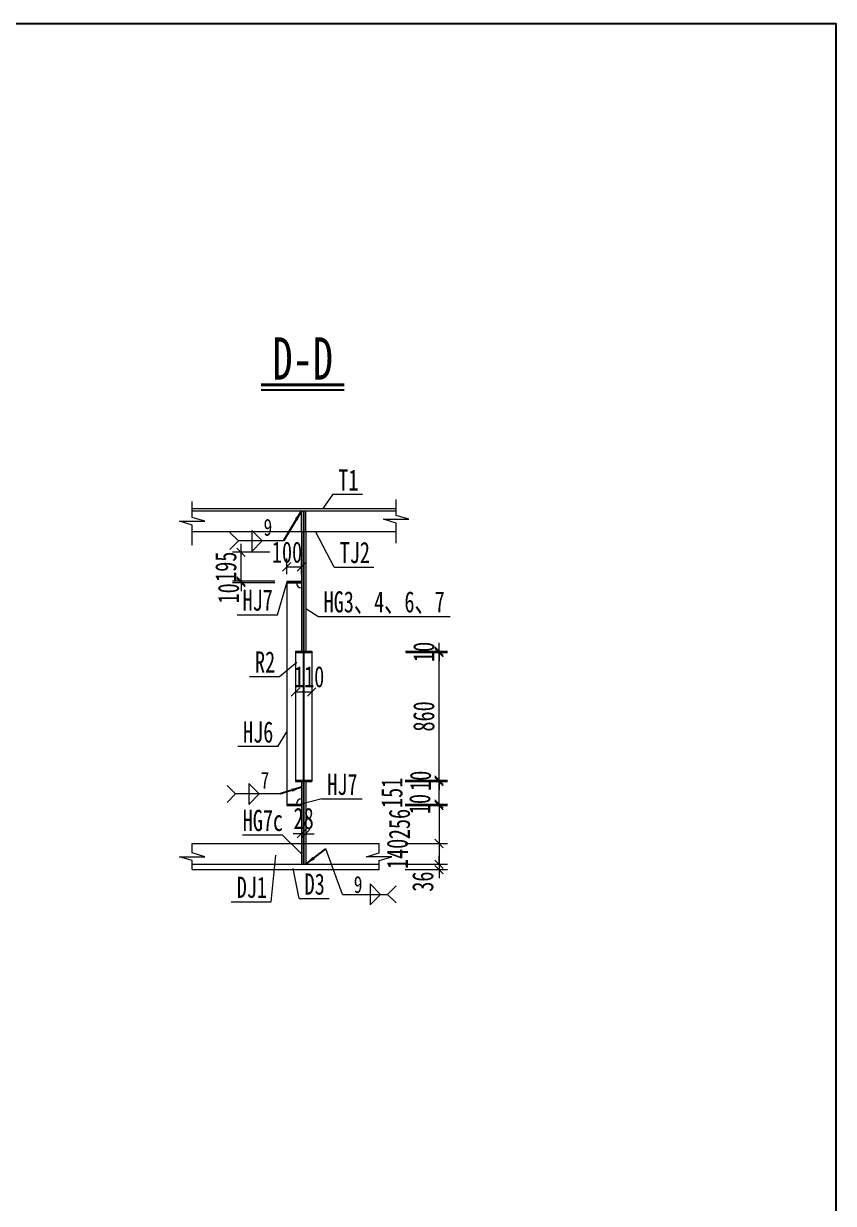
# Model space of a CAD drawing. Header units: millimetres. Extents: x -89049 to 410567, y -307459 to -100425.
# Drawn here: x 207087 to 212550, y -146591 to -138634 of the extents above; entities that cross this region are included whole.
import ezdxf
from ezdxf.enums import TextEntityAlignment as Align

# ---------------------------------------------------------------- set-up
doc = ezdxf.new("R2010")
doc.units = ezdxf.units.MM
doc.linetypes.add('DASHED', pattern=[0.75, 0.5, -0.25])
doc.layers.get('Defpoints').update_dxf_attribs({"color": 8})
for name, color, linetype, lineweight in [('Dim', 4, 'Continuous', 15), ('文字', 7, 'Continuous', 15), ('标注线及字体', 2, 'Continuous', 15), ('细实线', 4, 'Continuous', 15), ('虚线', 7, 'DASHED', 13), ('钢板细线', 6, 'Continuous', 15)]:
    doc.layers.add(name, color=color, linetype=linetype, lineweight=lineweight)
doc.layers.add('Text', color=4, linetype='Continuous')
doc.styles.add('111', font='', dxfattribs={"width": 0.7})
doc.styles.add('BM_Dim', font='', dxfattribs={"width": 0.85})
doc.styles.add('SMEDI', font='', dxfattribs={"width": 0.75})
doc.styles.get("Standard").update_dxf_attribs({"font": ''})
doc.styles.get('111').set_extended_font_data('仿宋_GB2312')
doc.styles.get('BM_Dim').set_extended_font_data('仿宋_GB2312')
doc.styles.get('SMEDI').set_extended_font_data('仿宋_GB2312')
doc.styles.get('Standard').set_extended_font_data('仿宋_GB2312')
doc.dimstyles.new('200', dxfattribs={"dimscale": 0, "dimtxt": 2.5, "dimasz": 1, "dimexe": 1, "dimexo": 1, "dimgap": 0.6, "dimtad": 1, "dimdec": 0, "dimdsep": 46, "dimtxsty": '111', "dimblk": 'OBLIQUE', "dimcen": 0, "dimclrd": 4, "dimclre": 4, "dimclrt": 4, "dimadec": 1, "dimazin": 2, "dimtfac": 1, "dimtdec": 0, "dimtix": 1, "dimtmove": 2, "dimatfit": 3, "dimfxl": 4, "dimfxlon": 1, "dimtolj": 1, "dimlwd": -1, "dimlwe": -1, "dimarcsym": 0})
doc.dimstyles.new('MSteel_1.0_1.0', dxfattribs={"dimtxt": 3, "dimasz": 1.2, "dimexe": 1, "dimexo": 1, "dimgap": 1, "dimtad": 3, "dimtoh": 1, "dimdec": 0, "dimzin": 0, "dimdsep": 46, "dimtxsty": 'Standard', "dimblk": 'ARCHTICK', "dimcen": 0.09, "dimclrd": 3, "dimclre": 3, "dimadec": 0, "dimazin": 0, "dimtfac": 1, "dimtdec": 4, "dimtofl": 0, "dimtmove": 0, "dimatfit": 3, "dimfxl": 1, "dimtolj": 1, "dimtzin": 0, "dimarcsym": 0})

# ---------------------------------------------------------------- blocks, each defined once
blk = doc.blocks.new('_Oblique')
at = {"color": 0, "linetype": 'ByBlock', "lineweight": -2}
blk.add_line((-0.5, -0.5), (0.5, 0.5), dxfattribs=at)
blk = doc.blocks.new('*D1415')
at = {"layer": 'Defpoints', "color": 0}
for p in [(208961.9, -142298.1), (208861.9, -142404.8), (208961.9, -142404.8)]:
    blk.add_point(p, dxfattribs=at)
at = {"layer": '细实线', "color": 4}
for p, q in [((208861.9, -142347.7), (208861.9, -142240.9)), ((208961.9, -142347.7), (208961.9, -142240.9)), ((208861.9, -142298.1), (208961.9, -142298.1))]:
    blk.add_line(p, q, dxfattribs=at)
at = {"layer": '细实线', "color": 4, "xscale": 57.14285714285715, "yscale": 57.14285714285715, "zscale": 57.14285714285715, "rotation": 180}
blk.add_blockref('_Oblique', (208861.9, -142298.1), dxfattribs=at)
at = {"layer": '细实线', "color": 4, "xscale": 57.14285714285715, "yscale": 57.14285714285715, "zscale": 57.14285714285715}
blk.add_blockref('_Oblique', (208961.9, -142298.1), dxfattribs=at)
at = {"layer": '细实线', "color": 4, "insert": (208863.9, -142199.8), "char_height": 142.86, "attachment_point": 5, "style": '111'}
blk.add_mtext('\\A1;100', dxfattribs=at)
blk = doc.blocks.new('*D1416')
at = {"layer": 'Defpoints', "color": 0}
for p in [(209578.1, -143907.8), (209696.8, -143897.8), (209889.3, -143907.8)]:
    blk.add_point(p, dxfattribs=at)
at = {"layer": '细实线', "color": 4}
for p, q in [((209889.3, -143897.8), (209889.3, -143840.7)), ((209660.7, -143907.8), (209946.4, -143907.8)), ((209753.9, -143897.8), (209946.4, -143897.8)), ((209889.3, -143897.8), (209889.3, -143907.8)), ((209889.3, -143907.8), (209889.3, -143964.9))]:
    blk.add_line(p, q, dxfattribs=at)
at = {"layer": '细实线', "color": 4, "xscale": 57.14285714285715, "yscale": 57.14285714285715, "zscale": 57.14285714285715}
for p, rotation in [((209889.3, -143897.8), 270), ((209889.3, -143907.8), 90)]:
    blk.add_blockref('_Oblique', p, dxfattribs=dict(at, rotation=rotation))
at = {"layer": '细实线', "color": 4, "insert": (209760.1, -143897.8), "char_height": 142.86, "attachment_point": 5, "rotation": 90, "style": '111'}
blk.add_mtext('\\A1;10', dxfattribs=at)
blk = doc.blocks.new('*D1417')
at = {"layer": 'Defpoints', "color": 0}
for p in [(209578.1, -143907.8), (209601.1, -144163.8), (209889.3, -144163.8)]:
    blk.add_point(p, dxfattribs=at)
at = {"layer": '细实线', "color": 4}
for p, q in [((209660.7, -143907.8), (209946.4, -143907.8)), ((209889.3, -143907.8), (209889.3, -144163.8)), ((209660.7, -144163.8), (209946.4, -144163.8))]:
    blk.add_line(p, q, dxfattribs=at)
at = {"layer": '细实线', "color": 4, "xscale": 57.14285714285715, "yscale": 57.14285714285715, "zscale": 57.14285714285715}
for p, rotation in [((209889.3, -143907.8), 90), ((209889.3, -144163.8), 270)]:
    blk.add_blockref('_Oblique', p, dxfattribs=dict(at, rotation=rotation))
at = {"layer": '细实线', "color": 4, "insert": (209623, -144032.6), "char_height": 142.86, "attachment_point": 5, "rotation": 90, "style": '111'}
blk.add_mtext('\\A1;256', dxfattribs=at)
blk = doc.blocks.new('*D1418')
at = {"layer": 'Defpoints', "color": 0}
for p in [(209601.1, -144163.8), (209731.6, -144303.8), (209889.3, -144303.8)]:
    blk.add_point(p, dxfattribs=at)
at = {"layer": '细实线', "color": 4}
for p, q in [((209660.7, -144163.8), (209946.4, -144163.8)), ((209889.3, -144163.8), (209889.3, -144303.8)), ((209788.7, -144303.8), (209946.4, -144303.8))]:
    blk.add_line(p, q, dxfattribs=at)
at = {"layer": '细实线', "color": 4, "xscale": 57.14285714285715, "yscale": 57.14285714285715, "zscale": 57.14285714285715}
for p, rotation in [((209889.3, -144163.8), 90), ((209889.3, -144303.8), 270)]:
    blk.add_blockref('_Oblique', p, dxfattribs=dict(at, rotation=rotation))
at = {"layer": '细实线', "color": 4, "insert": (209609.3, -144233.8), "char_height": 142.86, "attachment_point": 5, "rotation": 90, "style": '111'}
blk.add_mtext('\\A1;140', dxfattribs=at)
blk = doc.blocks.new('*D1419')
at = {"layer": 'Defpoints', "color": 0}
for p in [(209601.1, -144303.8), (209603.1, -144339.8), (209889.3, -144339.8)]:
    blk.add_point(p, dxfattribs=at)
at = {"layer": '细实线', "color": 4}
for p, q in [((209889.3, -144303.8), (209889.3, -144246.7)), ((209660.7, -144303.8), (209946.4, -144303.8)), ((209660.7, -144339.8), (209946.4, -144339.8)), ((209889.3, -144303.8), (209889.3, -144339.8)), ((209889.3, -144339.8), (209889.3, -144396.9))]:
    blk.add_line(p, q, dxfattribs=at)
at = {"layer": '细实线', "color": 4, "xscale": 57.14285714285715, "yscale": 57.14285714285715, "zscale": 57.14285714285715}
for p, rotation in [((209889.3, -144303.8), 270), ((209889.3, -144339.8), 90)]:
    blk.add_blockref('_Oblique', p, dxfattribs=dict(at, rotation=rotation))
at = {"layer": '细实线', "color": 4, "insert": (209780.6, -144421.1), "char_height": 142.86, "attachment_point": 5, "rotation": 90, "style": '111'}
blk.add_mtext('\\A1;36', dxfattribs=at)
blk = doc.blocks.new('*D1420')
at = {"layer": 'Defpoints', "color": 0}
for p in [(208553.9, -142404.8), (208861.9, -142394.8), (208861.9, -142404.8)]:
    blk.add_point(p, dxfattribs=at)
at = {"layer": '细实线', "color": 4}
for p, q in [((208553.9, -142394.8), (208553.9, -142337.7)), ((208782.5, -142394.8), (208496.8, -142394.8)), ((208782.5, -142404.8), (208496.8, -142404.8)), ((208553.9, -142394.8), (208553.9, -142404.8)), ((208553.9, -142404.8), (208553.9, -142461.9))]:
    blk.add_line(p, q, dxfattribs=at)
at = {"layer": '细实线', "color": 4, "xscale": 57.14285714285715, "yscale": 57.14285714285715, "zscale": 57.14285714285715}
for p, rotation in [((208553.9, -142394.8), 270), ((208553.9, -142404.8), 90)]:
    blk.add_blockref('_Oblique', p, dxfattribs=dict(at, rotation=rotation))
at = {"layer": '细实线', "color": 4, "insert": (208469.7, -142477), "char_height": 142.86, "attachment_point": 5, "rotation": 90, "style": '111'}
blk.add_mtext('\\A1;10', dxfattribs=at)
blk = doc.blocks.new('*D1421')
at = {"layer": 'Defpoints', "color": 0}
for p in [(208553.9, -142199.8), (208805, -142199.8), (208861.9, -142394.8)]:
    blk.add_point(p, dxfattribs=at)
at = {"layer": '细实线', "color": 4}
for p, q in [((208553.9, -142199.8), (208553.9, -142142.7)), ((208747.9, -142199.8), (208496.8, -142199.8)), ((208553.9, -142394.8), (208553.9, -142199.8)), ((208782.5, -142394.8), (208496.8, -142394.8)), ((208553.9, -142394.8), (208553.9, -142451.9))]:
    blk.add_line(p, q, dxfattribs=at)
at = {"layer": '细实线', "color": 4, "xscale": 57.14285714285715, "yscale": 57.14285714285715, "zscale": 57.14285714285715}
for p, rotation in [((208553.9, -142199.8), 270), ((208553.9, -142394.8), 90)]:
    blk.add_blockref('_Oblique', p, dxfattribs=dict(at, rotation=rotation))
at = {"layer": '细实线', "color": 4, "insert": (208451.7, -142297.3), "char_height": 142.86, "attachment_point": 5, "rotation": 90, "style": '111'}
blk.add_mtext('\\A1;195', dxfattribs=at)
blk = doc.blocks.new('*D1422')
at = {"layer": 'Defpoints', "color": 0}
for p in [(208920.9, -143094.4), (209030.9, -143094.4), (209030.9, -143142)]:
    blk.add_point(p, dxfattribs=at)
at = {"layer": '细实线', "color": 4}
for p, q in [((208920.9, -143142), (208920.9, -143199.1)), ((208920.9, -143142), (209030.9, -143142)), ((209030.9, -143142), (209030.9, -143199.1))]:
    blk.add_line(p, q, dxfattribs=at)
at = {"layer": '细实线', "color": 4, "xscale": 57.14285714285715, "yscale": 57.14285714285715, "zscale": 57.14285714285715, "rotation": 180}
blk.add_blockref('_Oblique', (208920.9, -143142), dxfattribs=at)
at = {"layer": '细实线', "color": 4, "xscale": 57.14285714285715, "yscale": 57.14285714285715, "zscale": 57.14285714285715}
blk.add_blockref('_Oblique', (209030.9, -143142), dxfattribs=at)
at = {"layer": '细实线', "color": 4, "insert": (209013.2, -143039.8), "char_height": 142.86, "attachment_point": 5, "style": '111'}
blk.add_mtext('\\A1;110', dxfattribs=at)
blk = doc.blocks.new('*D1423')
at = {"layer": 'Defpoints', "color": 0}
for p in [(209579.8, -143746.8), (209889.3, -143746.8), (209578.1, -143897.8)]:
    blk.add_point(p, dxfattribs=at)
at = {"layer": '细实线', "color": 4}
for p, q in [((209660.7, -143746.8), (209946.4, -143746.8)), ((209889.3, -143897.8), (209889.3, -143746.8)), ((209660.7, -143897.8), (209946.4, -143897.8))]:
    blk.add_line(p, q, dxfattribs=at)
at = {"layer": '细实线', "color": 4, "xscale": 57.14285714285715, "yscale": 57.14285714285715, "zscale": 57.14285714285715}
for p, rotation in [((209889.3, -143746.8), 90), ((209889.3, -143897.8), 270)]:
    blk.add_blockref('_Oblique', p, dxfattribs=dict(at, rotation=rotation))
at = {"layer": '细实线', "color": 4, "insert": (209572.1, -143822.3), "char_height": 142.86, "attachment_point": 5, "rotation": 90, "style": '111'}
blk.add_mtext('\\A1;151', dxfattribs=at)
blk = doc.blocks.new('*D1424')
at = {"layer": 'Defpoints', "color": 0}
for p in [(209579.8, -143746.8), (209580.7, -143736.8), (209889.3, -143746.8)]:
    blk.add_point(p, dxfattribs=at)
at = {"layer": '细实线', "color": 4}
for p, q in [((209889.3, -143736.8), (209889.3, -143679.7)), ((209660.7, -143736.8), (209946.4, -143736.8)), ((209660.7, -143746.8), (209946.4, -143746.8)), ((209889.3, -143736.8), (209889.3, -143746.8)), ((209889.3, -143746.8), (209889.3, -143803.9))]:
    blk.add_line(p, q, dxfattribs=at)
at = {"layer": '细实线', "color": 4, "xscale": 57.14285714285715, "yscale": 57.14285714285715, "zscale": 57.14285714285715}
for p, rotation in [((209889.3, -143736.8), 270), ((209889.3, -143746.8), 90)]:
    blk.add_blockref('_Oblique', p, dxfattribs=dict(at, rotation=rotation))
at = {"layer": '细实线', "color": 4, "insert": (209764.9, -143740.7), "char_height": 142.86, "attachment_point": 5, "rotation": 90, "style": '111'}
blk.add_mtext('\\A1;10', dxfattribs=at)
blk = doc.blocks.new('*D1425')
at = {"layer": 'Defpoints', "color": 0}
for p in [(209608.4, -142876.8), (209889.3, -142876.8), (209584.1, -143736.8)]:
    blk.add_point(p, dxfattribs=at)
at = {"layer": '细实线', "color": 4}
for p, q in [((209665.6, -142876.8), (209946.4, -142876.8)), ((209889.3, -143736.8), (209889.3, -142876.8)), ((209660.7, -143736.8), (209946.4, -143736.8))]:
    blk.add_line(p, q, dxfattribs=at)
at = {"layer": '细实线', "color": 4, "xscale": 57.14285714285715, "yscale": 57.14285714285715, "zscale": 57.14285714285715}
for p, rotation in [((209889.3, -142876.8), 90), ((209889.3, -143736.8), 270)]:
    blk.add_blockref('_Oblique', p, dxfattribs=dict(at, rotation=rotation))
at = {"layer": '细实线', "color": 4, "insert": (209787.1, -143306.8), "char_height": 142.86, "attachment_point": 5, "rotation": 90, "style": '111'}
blk.add_mtext('\\A1;860', dxfattribs=at)
blk = doc.blocks.new('*D1426')
at = {"layer": 'Defpoints', "color": 0}
for p in [(209606.2, -142866.8), (209608.4, -142876.8), (209889.3, -142866.8)]:
    blk.add_point(p, dxfattribs=at)
at = {"layer": '细实线', "color": 4}
for p, q in [((209889.3, -142866.8), (209889.3, -142809.7)), ((209663.3, -142866.8), (209946.4, -142866.8)), ((209665.6, -142876.8), (209946.4, -142876.8)), ((209889.3, -142876.8), (209889.3, -142866.8)), ((209889.3, -142876.8), (209889.3, -142933.9))]:
    blk.add_line(p, q, dxfattribs=at)
at = {"layer": '细实线', "color": 4, "xscale": 57.14285714285715, "yscale": 57.14285714285715, "zscale": 57.14285714285715}
for p, rotation in [((209889.3, -142866.8), 270), ((209889.3, -142876.8), 90)]:
    blk.add_blockref('_Oblique', p, dxfattribs=dict(at, rotation=rotation))
at = {"layer": '细实线', "color": 4, "insert": (209787.1, -142871.8), "char_height": 142.86, "attachment_point": 5, "rotation": 90, "style": '111'}
blk.add_mtext('\\A1;10', dxfattribs=at)
blk = doc.blocks.new('_ArchTick')
at = {"color": 0, "linetype": 'ByBlock', "const_width": 0.15}
blk.add_lwpolyline([(-0.5, -0.5), (0.5, 0.5)], dxfattribs=at)
blk = doc.blocks.new('角焊缝1')
at = {"layer": 'Dim'}
blk.add_line((-3101.17, 370.22), (-3106.48, 370.22), dxfattribs=at)
blk.add_lwpolyline([(-3107.48, 369.22), (-3106.48, 370.22), (-3107.48, 371.22)], dxfattribs=at)
blk.add_lwpolyline([(-3104.91, 371.45), (-3104.91, 368.99), (-3103.68, 370.22)], close=True, dxfattribs=at)
blk = doc.blocks.new('角焊缝2')
at = {"layer": 'Dim'}
blk.add_line((-3138.01, 370.22), (-3132.7, 370.22), dxfattribs=at)
blk.add_lwpolyline([(-3134.75, 371.45), (-3134.75, 368.99), (-3133.52, 370.22)], close=True, dxfattribs=at)
blk.add_lwpolyline([(-3131.7, 369.22), (-3132.7, 370.22), (-3131.7, 371.22)], dxfattribs=at)
blk = doc.blocks.new('*D1427')
at = {"layer": 'Defpoints', "color": 0}
for p in [(208961.9, -144059.7), (208989.9, -144059.7), (208989.9, -144097.9)]:
    blk.add_point(p, dxfattribs=at)
at = {"layer": '细实线', "color": 4}
for p, q in [((208961.9, -144097.9), (208904.7, -144097.9)), ((208961.9, -144097.9), (208961.9, -144155.1)), ((208961.9, -144097.9), (208989.9, -144097.9)), ((208989.9, -144097.9), (208989.9, -144155.1)), ((208989.9, -144097.9), (209047, -144097.9))]:
    blk.add_line(p, q, dxfattribs=at)
at = {"layer": '细实线', "color": 4, "xscale": 57.14285714285715, "yscale": 57.14285714285715, "zscale": 57.14285714285715}
blk.add_blockref('_Oblique', (208961.9, -144097.9), dxfattribs=at)
at = {"layer": '细实线', "color": 4, "xscale": 57.14285714285715, "yscale": 57.14285714285715, "zscale": 57.14285714285715, "rotation": 180}
blk.add_blockref('_Oblique', (208989.9, -144097.9), dxfattribs=at)
at = {"layer": '细实线', "color": 4, "insert": (208975.9, -143995.7), "char_height": 142.86, "attachment_point": 5, "style": '111'}
blk.add_mtext('\\A1;28', dxfattribs=at)

msp = doc.modelspace()

# ---------------------------------------------------------------- linework, layer by layer
at = {"color": 4}
msp.add_line((208689.5, -141105.3), (209249.7, -141105.3), dxfattribs=at)
at = {"color": 6, "const_width": 20.6, "elevation": 0}
msp.add_lwpolyline([(208689.5, -141071), (209249.7, -141071)], dxfattribs=at)
at = {"layer": 'Defpoints'}
for p, q in [((208975.9, -141919.8), (208975.9, -144303.8)), ((208861.9, -142399.8), (208961.9, -142399.8)), ((208861.9, -143902.8), (208961.9, -143902.8))]:
    msp.add_line(p, q, dxfattribs=at)
msp.add_lwpolyline([(190566.6, -138634.1), (212566.6, -138634.1), (212566.6, -153251.3), (190566.6, -153251.3)], close=True, dxfattribs=at)
at = {"layer": 'Dim', "color": 8}
msp.add_line((209238.9, -144506.8), (209125.3, -144199.8), dxfattribs=at)
at = {"layer": '细实线'}
for p, q in [((209173.1, -141808.4), (209104.5, -141903.8)), ((209173.1, -141808.4), (209372.6, -141808.4)), ((209181.7, -142299.4), (209055.3, -142059.8)), ((209181.7, -142299.4), (209450.4, -142299.4)), ((208798.8, -142620.8), (208864.2, -142399.8)), ((209071.4, -142632.5), (208989.9, -142580.3)), ((208527.4, -142620.8), (208798.8, -142620.8)), ((209071.4, -142632.5), (209964.1, -142632.5)), ((208814.3, -143037.8), (208930.3, -142941.5)), ((208611, -143037.8), (208814.3, -143037.8)), ((208802.7, -143510.2), (208861.9, -143411.7)), ((208802.7, -143510.2), (208531.3, -143510.2)), ((209099.2, -143863), (208958.3, -143897.8)), ((209099.2, -143863), (209370.1, -143863)), ((208834, -144106.6), (208562.6, -144106.6)), ((208834, -144106.6), (208961.9, -144233.8)), ((208756, -144557.4), (208788.6, -144242.6)), ((208945.5, -144535.9), (208905.8, -144333.3)), ((208487.2, -144557.4), (208756, -144557.4)), ((208945.5, -144535.9), (209148.8, -144535.9))]:
    msp.add_line(p, q, dxfattribs=at)
at = {"layer": '细实线', "color": 4, "elevation": 0}
for points in [[(208224, -142152.4), (208224, -142015.9), (208138.3, -141990.2), (208309.7, -141990.2), (208224, -141964.5), (208224, -141930.2), (208224, -141856.4)], [(209599.7, -142139.2), (209599.7, -142002.7), (209514, -141977), (209685.4, -141977), (209599.7, -141951.3), (209599.7, -141917), (209599.7, -141843.2)], [(208224, -144339.8), (208224, -144279.4), (208138.3, -144253.6), (208309.7, -144253.6), (208224, -144227.9), (208224, -144193.6), (208224, -144163.8)], [(209486.4, -144339.8), (209486.4, -144279.4), (209572.1, -144253.6), (209400.7, -144253.6), (209486.4, -144227.9), (209486.4, -144193.6), (209486.4, -144163.8)]]:
    msp.add_lwpolyline(points, dxfattribs=at)
at = {"layer": '虚线', "ltscale": 2}
for p, q in [((208961.9, -142059.8), (208961.9, -141919.8)), ((208989.9, -142059.8), (208989.9, -141919.8)), ((208961.9, -144163.8), (208961.9, -144303.8)), ((208989.9, -144163.8), (208989.9, -144303.8))]:
    msp.add_line(p, q, dxfattribs=at)
at = {"layer": '钢板细线'}
for p, q in [((208224, -141903.8), (209599.7, -141903.8)), ((208224, -141919.8), (209599.7, -141919.8)), ((208224, -142059.8), (209599.7, -142059.8)), ((208961.9, -142059.8), (208961.9, -142866.8)), ((208989.9, -142059.8), (208989.9, -142866.8)), ((208861.9, -142394.8), (208961.9, -142394.8)), ((208861.9, -142404.8), (208961.9, -142404.8)), ((208861.9, -142404.8), (208861.9, -143897.8)), ((208869.9, -142394.8), (208869.9, -142404.8)), ((208920.9, -142866.8), (209030.9, -142866.8)), ((208920.9, -142866.8), (208920.9, -143746.8)), ((208920.9, -142876.8), (209030.9, -142876.8)), ((209030.9, -142866.8), (209030.9, -143746.8)), ((208920.9, -143736.8), (209030.9, -143736.8)), ((208920.9, -143746.8), (209030.9, -143746.8)), ((208961.9, -143746.8), (208961.9, -144163.8)), ((208989.9, -143746.8), (208989.9, -144163.8)), ((208861.9, -143897.8), (208961.9, -143897.8)), ((208861.9, -143897.8), (208861.9, -143907.8)), ((208861.9, -143907.8), (208961.9, -143907.8)), ((208224, -144163.8), (209486.4, -144163.8)), ((208224, -144303.8), (209486.4, -144303.8)), ((208224, -144339.8), (209486.4, -144339.8))]:
    msp.add_line(p, q, dxfattribs=at)
for centre, start, end in [((208961.9, -142404.8), 180, 270), ((208961.9, -143897.8), 90, 180)]:
    msp.add_arc(centre, 35, start, end, dxfattribs=at)

# ---------------------------------------------------------------- block references
at = {"layer": '细实线', "color": 8, "xscale": 57.1428571428572, "yscale": 57.1428571428572, "zscale": 57.1428571428572}
for name, p in [('角焊缝1', (386049.3, -163278.6)), ('角焊缝1', (386029.5, -164985.4)), ('角焊缝2', (388553.7, -165662.4))]:
    msp.add_blockref(name, p, dxfattribs=at)

# ---------------------------------------------------------------- texts
at = {"layer": 'Text', "style": 'SMEDI', "width": 0.75}
for s, p in [('9', (208705.7, -142031)), ('7', (208685.9, -143737.8)), ('9', (209314.3, -144440.6))]:
    msp.add_text(s, height=114.3, dxfattribs=at).set_placement(p, align=Align.MIDDLE_LEFT)
at = {"layer": '文字', "style": 'BM_Dim', "width": 0.7}
for s, p in [('T1', (209278, -141826.9)), ('TJ2', (209321.2, -142315.3)), ('HJ7', (208665.8, -142636.7)), ('HG3、4、6、7', (209519.7, -142648.4)), ('R2', (208715.9, -143053.7)), ('HJ6', (208669.7, -143526.1)), ('HJ7', (209237.6, -143878.9)), ('HG7c', (208701, -144122.5)), ('DJ1', (208626.7, -144573.3)), ('D3', (209050.4, -144551.8))]:
    msp.add_text(s, height=142.86, dxfattribs=at).set_placement(p, align=Align.BOTTOM_CENTER)
at = {"layer": '标注线及字体', "style": '111', "width": 0.7}
msp.add_text('D-D', height=285.71, dxfattribs=at).set_placement((208969.6, -140892.7), align=Align.MIDDLE)

# ---------------------------------------------------------------- dimensions: what is measured, and where the dimension line sits
at = {"layer": '细实线'}
for base, p1, p2, picture, middle in [((208961.9, -142298.1), (208861.9, -142404.8), (208961.9, -142404.8), '*D1415', (208863.9, -142199.8)), ((209030.9, -143142), (208920.9, -143094.4), (209030.9, -143094.4), '*D1422', (209013.2, -143039.8))]:
    dim = msp.add_linear_dim(base=base, p1=p1, p2=p2, dimstyle='200', override={"dimscale": 57.142857, "dimblk": 'Oblique'}, dxfattribs=at)
    dim.commit()
    dim.dimension.update_dxf_attribs({"geometry": picture, "text_midpoint": middle, "dimtype": 160})
for base, p1, p2, picture, middle in [((208553.9, -142199.8), (208861.9, -142394.8), (208805, -142199.8), '*D1421', (208451.7, -142297.3)), ((209889.3, -142866.8), (209608.4, -142876.8), (209606.2, -142866.8), '*D1426', (209787.1, -142871.8)), ((209889.3, -142876.8), (209584.1, -143736.8), (209608.4, -142876.8), '*D1425', (209787.1, -143306.8))]:
    dim = msp.add_linear_dim(base=base, p1=p1, p2=p2, angle=90, dimstyle='200', override={"dimscale": 57.142857, "dimblk": 'Oblique'}, dxfattribs=at)
    dim.commit()
    dim.dimension.update_dxf_attribs({"geometry": picture, "text_midpoint": middle})
for base, p1, p2, picture, middle in [((208553.9, -142404.8), (208861.9, -142394.8), (208861.9, -142404.8), '*D1420', (208469.7, -142477)), ((209889.3, -143746.8), (209578.1, -143897.8), (209579.8, -143746.8), '*D1423', (209572.1, -143822.3)), ((209889.3, -143746.8), (209580.7, -143736.8), (209579.8, -143746.8), '*D1424', (209764.9, -143740.7)), ((209889.3, -143907.8), (209696.8, -143897.8), (209578.1, -143907.8), '*D1416', (209760.1, -143897.8)), ((209889.3, -144163.8), (209578.1, -143907.8), (209601.1, -144163.8), '*D1417', (209623, -144032.6)), ((209889.3, -144303.8), (209601.1, -144163.8), (209731.6, -144303.8), '*D1418', (209609.3, -144233.8)), ((209889.3, -144339.8), (209601.1, -144303.8), (209603.1, -144339.8), '*D1419', (209780.6, -144421.1))]:
    dim = msp.add_linear_dim(base=base, p1=p1, p2=p2, angle=90, dimstyle='200', override={"dimscale": 57.142857, "dimblk": 'Oblique'}, dxfattribs=at)
    dim.commit()
    dim.dimension.update_dxf_attribs({"geometry": picture, "text_midpoint": middle, "dimtype": 160})
dim = msp.add_linear_dim(base=(208989.9, -144097.9), p1=(208961.9, -144059.7), p2=(208989.9, -144059.7), dimstyle='200', override={"dimscale": 57.142857, "dimblk": 'Oblique'}, dxfattribs=at)
dim.commit()
dim.dimension.update_dxf_attribs({"geometry": '*D1427', "text_midpoint": (208975.9, -143995.7)})

# ---------------------------------------------------------------- leaders
at = {"layer": 'Dim'}
for points in [[(208961.9, -141919.8), (208839.3, -142122.9)], [(208961.9, -143783.8), (208819.5, -143829.8)], [(208989.9, -144303.8), (209125.3, -144199.8)]]:
    msp.add_leader(points, dimstyle='MSteel_1.0_1.0', override={"dimscale": 57.142857, "dimclrd": 256}, dxfattribs=at)

doc.saveas('drawing.dxf')
